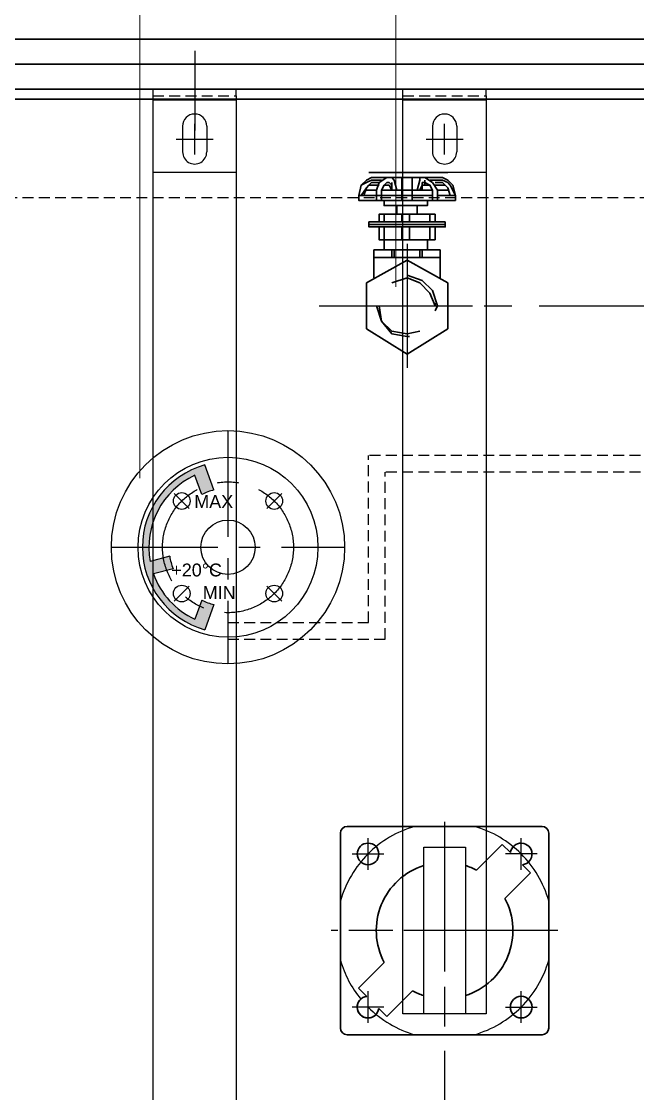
# Model space of a CAD drawing. Header units: millimetres. Extents: x 183355 to 194386, y -190559 to -183233.
# Drawn here: x 185948 to 186318, y -184532 to -183888 of the extents above; entities that cross this region are included whole.
import ezdxf

# ---------------------------------------------------------------- set-up
doc = ezdxf.new("R2010")
doc.units = ezdxf.units.MM
doc.header["$LTSCALE"] = 13
for name, pattern in [('CENTER', [50.8, 31.75, -6.35, 6.35, -6.35]), ('CENTER2', [1.125, 0.75, -0.125, 0.125, -0.125]), ('CENTERX2', [101.6, 63.5, -12.7, 12.7, -12.7]), ('DASHED', [0.75, 0.5, -0.25])]:
    doc.linetypes.add(name, pattern=pattern)
doc.layers.get('0').update_dxf_attribs({"color": 1, "linetype": 'CENTER'})
for name, color, linetype in [('1', 4, 'Continuous'), ('2细线层', 4, 'Continuous'), ('3中心线层', 1, 'CENTER'), ('4虚线层', 6, 'DASHED'), ('粗实线', 4, 'Continuous')]:
    doc.layers.add(name, color=color, linetype=linetype)
for name, color, linetype, lineweight in [('1粗实线', 4, 'Continuous', 50), ('2细实线', 3, 'Continuous', 20), ('标注、文本', 3, 'Continuous', 25), ('铁心', 3, 'Continuous', 0)]:
    doc.layers.add(name, color=color, linetype=linetype, lineweight=lineweight)
doc.styles.add('Note Text (ANSI)', font='arial.ttf')
doc.styles.get("Standard").update_dxf_attribs({"font": 'gbenor.shx', "bigfont": 'gbcbig.shx'})
doc.dimstyles.new('英寸 1-10', dxfattribs={"dimscale": 14, "dimtxt": 3.5, "dimasz": 2, "dimexe": 1.5, "dimexo": 0.5, "dimgap": 0.5, "dimtad": 1, "dimtoh": 1, "dimdec": 1, "dimdsep": 46, "dimtxsty": 'Standard', "dimcen": 2.5, "dimclrd": 3, "dimclre": 3, "dimclrt": 3, "dimadec": 0, "dimazin": 2, "dimtfac": 1, "dimtdec": 1, "dimtmove": 0, "dimatfit": 2, "dimfxl": 1, "dimarcsym": 0})

# ---------------------------------------------------------------- blocks, each defined once
blk = doc.blocks.new('A$C41791604')
blk.add_line((22.04, 19.29), (22.04, 19.29))
at = {"layer": '1', "color": 1, "linetype": 'CENTERX2', "lineweight": -3, "ltscale": 0.1}
for p, q in [((68, 130.5), (68, 0)), ((68, 123.25), (68, 7.25)), ((22.04, 101.71), (22.04, 120.71)), ((113.96, 101.71), (113.96, 120.71)), ((12.54, 111.21), (31.54, 111.21)), ((123.46, 111.21), (104.46, 111.21)), ((136, 65.25), (0, 65.25)), ((126, 65.25), (10, 65.25)), ((22.04, 9.79), (22.04, 28.79)), ((113.96, 9.79), (113.96, 28.79)), ((31.54, 19.29), (12.54, 19.29)), ((104.46, 19.29), (123.46, 19.29))]:
    blk.add_line(p, q, dxfattribs=at)
for start, end in [(105.94237, 164.06386), (15.93614, 74.05763), (195.93614, 219.26803), (285.94237, 344.06386), (224.99981, 254.05763)]:
    blk.add_arc((68, 65.25), 65, start, end, dxfattribs=at)
at = {"layer": '1粗实线', "lineweight": -3, "ltscale": 3}
blk.add_lwpolyline([(55.5, 115.25), (80.5, 115.25), (80.5, 15.25), (55.5, 15.25)], close=True, dxfattribs=at)
at = {"layer": '粗实线', "lineweight": 30}
for p, q in [((5.5, 123.75), (5.5, 6.75)), ((126.5, 127.75), (9.5, 127.75)), ((130.5, 123.75), (130.5, 6.75)), ((87.24, 101.46), (102.65, 116.87)), ((107.51, 112.01), (102.65, 116.87)), ((119.62, 99.9), (114.76, 104.76)), ((104.21, 84.49), (119.62, 99.9)), ((16.38, 30.6), (31.79, 46.01)), ((21.24, 25.74), (16.38, 30.6)), ((33.35, 13.63), (48.76, 29.04)), ((33.35, 13.63), (28.49, 18.49)), ((126.5, 2.75), (9.5, 2.75))]:
    blk.add_line(p, q, dxfattribs=at)
for centre in [(22.04, 111.21), (113.96, 19.29)]:
    blk.add_circle(centre, 6.5, dxfattribs=at)
for centre, radius, start, end in [((9.5, 123.75), 4, 90, 180), ((126.5, 123.75), 4, 0, 90), ((113.96, 111.21), 6.5, 277.02013, 172.97987), ((68, 65.25), 41, 107.75083, 207.98135), ((68, 65.25), 41, 62.01865, 72.24917), ((68, 65.25), 41, 287.75083, 27.98135), ((22.04, 19.29), 6.5, 97.02013, 352.97987), ((68, 65.25), 41, 242.01865, 252.24917), ((22.04, 19.29), 6.5, 135, 315), ((9.5, 6.75), 4, 180, 270), ((126.5, 6.75), 4, 270, 360)]:
    blk.add_arc(centre, radius, start, end, dxfattribs=at)
blk = doc.blocks.new('fgffg')
blk.add_hatch(color=256).paths.add_polyline_path([(26283.31, -83546.9, -0.054749), (26292.71, -83543.48), (26285.61, -83523.98, 0.757864), (26285.61, -83651.96), (26292.71, -83632.46, -0.054749), (26283.31, -83629.04), (26277.93, -83643.83, -0.201943), (26245.7, -83608.66), (26260.9, -83604.58, -0.054749), (26258.31, -83594.93), (26243.11, -83599, -0.342707), (26277.93, -83532.12)])
for p, q in [((26292.71, -83543.48), (26285.61, -83523.98)), ((26283.31, -83546.9), (26277.93, -83532.12)), ((26258.31, -83594.93), (26243.11, -83599)), ((26260.9, -83604.58), (26245.7, -83608.66)), ((26283.31, -83629.04), (26277.93, -83643.83)), ((26292.71, -83632.46), (26285.61, -83651.96))]:
    blk.add_line(p, q)
for radius, start, end in [(66.46, 105.68564, 254.31436), (61.46, 114.66607, 190.33393), (45.8, 103.73251, 116.26749), (45.8, 188.73251, 201.26749), (61.46, 199.66607, 245.33393), (45.8, 243.73251, 256.26749)]:
    blk.add_arc((26303.58, -83587.97), radius, start, end)
blk = doc.blocks.new('A$C6F763E90')
at = {"layer": '1', "color": 1, "linetype": 'CENTERX2', "lineweight": -3, "ltscale": 0.1}
for p, q in [((90.55, 181.1), (90.55, 0)), ((48.82, 132.28), (60.44, 120.66)), ((132.28, 132.28), (120.66, 120.66)), ((0, 90.55), (181.1, 90.55)), ((48.82, 48.82), (60.44, 60.44)), ((132.28, 48.82), (120.66, 60.44))]:
    blk.add_line(p, q, dxfattribs=at)
blk.add_circle((90.55, 90.55), 50.8, dxfattribs=at)
at = {"layer": '2细线层'}
for centre, radius in [((90.55, 90.55), 90.55), ((90.55, 90.55), 69.85), ((54.63, 126.47), 6.5), ((126.47, 126.47), 6.5), ((90.55, 90.55), 21.1), ((54.63, 54.63), 6.5), ((126.47, 54.63), 6.5)]:
    blk.add_circle(centre, radius, dxfattribs=at)
blk.add_blockref('fgffg', (-26213.03, 83678.52), dxfattribs=at)
at = {"layer": '2细线层', "style": 'Note Text (ANSI)'}
for s, p in [('MAX', (64.32, 121.01)), ('+20%%DC', (46.49, 67.91)), ('MIN', (70.94, 50.41))]:
    blk.add_text(s, height=10, dxfattribs=at).set_placement(p)
blk = doc.blocks.new('A$C14EE7FD3')
at = {"color": 1, "linetype": 'CENTER', "ltscale": 0.8}
for p, q in [((30, 13.84), (30, 36.16)), ((39.21, 25), (20.79, 25))]:
    blk.add_line(p, q, dxfattribs=at)
at = {"layer": '1'}
for p, q in [((4, 50), (0, 50)), ((0, 50), (0, 0)), ((4, 50), (50, 50)), ((50, 50), (50, 0)), ((22.25, 32.25), (37.75, 32.25)), ((22.25, 17.75), (37.75, 17.75)), ((4, 0), (0, 0)), ((50, 0), (4, 0))]:
    blk.add_line(p, q, dxfattribs=at)
for centre, start, end in [((22.25, 25), 90, 270), ((37.75, 25), 270, 90)]:
    blk.add_arc(centre, 7.25, start, end, dxfattribs=at)
at = {"layer": '4虚线层'}
blk.add_line((4, 0), (4, 50), dxfattribs=at)
blk = doc.blocks.new('A$C27D37FBA')
at = {"layer": '1', "color": 1, "linetype": 'CENTERX2', "lineweight": -3, "ltscale": 0.1}
for p, q in [((43.28, 74.34), (43.28, 0)), ((0, 37.17), (86.57, 37.17))]:
    blk.add_line(p, q, dxfattribs=at)
at = {"layer": '粗实线', "lineweight": 30}
for points in [[(21.92, 114.15), (18.86, 112.62), (15.81, 109.57)], [(21.92, 112.62), (18.86, 111.1), (15.81, 109.57)], [(21.92, 111.1), (20.39, 109.57), (18.86, 108.04)], [(21.92, 109.57), (20.39, 109.57), (18.86, 108.04)], [(34.13, 114.15), (31.07, 114.15), (26.5, 111.1), (24.97, 106.52)], [(31.07, 111.1), (29.55, 109.57), (28.02, 106.52)], [(31.07, 109.57), (29.55, 109.57), (28.02, 106.52)], [(34.13, 106.52), (34.13, 109.57), (32.6, 111.1)], [(34.13, 106.52), (32.6, 109.57)], [(37.18, 106.52), (35.65, 112.62), (34.13, 114.15)], [(34.13, 109.57), (34.13, 111.1)], [(49.39, 106.52), (50.92, 112.62), (50.92, 114.15)], [(53.97, 111.1), (52.44, 111.1), (52.44, 109.57), (52.44, 106.52)], [(53.97, 109.57), (52.44, 109.57)], [(61.6, 106.52), (58.55, 111.1), (53.97, 114.15)], [(58.55, 106.52), (57.02, 109.57), (53.97, 111.1)], [(58.55, 106.52), (57.02, 109.57), (53.97, 109.57)], [(70.76, 109.57), (67.71, 112.62), (64.65, 114.15)], [(69.23, 109.57), (67.71, 111.1), (64.65, 112.62)], [(67.71, 108.04), (66.18, 109.57), (64.65, 111.1)], [(67.71, 108.04), (66.18, 109.57), (64.65, 109.57)], [(72.28, 103.46), (72.28, 100.41), (14.28, 100.41), (14.28, 103.46)], [(61.6, 103.46), (72.28, 103.46), (72.28, 100.41), (14.28, 100.41), (14.28, 103.46), (24.97, 103.46)], [(28.02, 100.41), (28.02, 106.52), (28.02, 103.46)], [(28.02, 103.46), (58.55, 103.46)], [(58.55, 100.41), (58.55, 106.52), (58.55, 103.46)], [(26.5, 87.54), (26.5, 92.12), (60.07, 92.12), (60.07, 87.54)], [(60.07, 84.49), (60.07, 76.85), (26.5, 76.85), (26.5, 84.49)], [(60.07, 37.17), (57.02, 44.8), (50.92, 50.91), (43.28, 53.96), (34.13, 50.91)], [(60.07, 34.12), (61.6, 37.17), (58.55, 46.33), (52.44, 52.43), (43.28, 55.49)], [(60.07, 37.17), (60.07, 38.7)], [(24.97, 37.17), (28.02, 28.01), (34.13, 20.38), (43.28, 18.85), (44.81, 18.85)], [(26.5, 37.17), (28.02, 28.01), (34.13, 21.91), (43.28, 20.38), (50.92, 21.91)]]:
    blk.add_lwpolyline(points, dxfattribs=at)
for points in [[(55.5, 100.41), (55.5, 97.36), (29.55, 97.36), (29.55, 100.41)], [(49.39, 97.36), (49.39, 92.12), (37.18, 92.12), (37.18, 97.36)], [(66.18, 87.54), (66.18, 86.01), (20.39, 86.01), (20.39, 87.54)], [(66.18, 86.01), (66.18, 84.49), (20.39, 84.49), (20.39, 86.01)], [(55.5, 76.85), (55.5, 70.75), (29.55, 70.75), (29.55, 76.85)], [(18.86, 50.91), (18.86, 23.43), (43.28, 8.17), (67.71, 23.43), (67.71, 50.91), (43.28, 64.64)], [(63.13, 70.75), (63.13, 66.17), (23.44, 66.17), (23.44, 70.75)]]:
    blk.add_lwpolyline(points, close=True, dxfattribs=at)
for points in [[(20.39, 117.2), (20.39, 117.2), (67.71, 117.2), (67.71, 117.2)], [(14.28, 103.46), (14.28, 103.46), (15.81, 109.57), (15.81, 109.57)], [(14.28, 103.46), (14.28, 103.46), (15.81, 109.57), (15.81, 109.57)], [(21.92, 114.15), (21.92, 114.15), (64.65, 114.15), (64.65, 114.15)], [(21.92, 112.62), (21.92, 112.62), (28.02, 112.62), (28.02, 112.62)], [(21.92, 111.1), (21.92, 111.1), (26.5, 111.1), (26.5, 111.1)], [(21.92, 109.57), (21.92, 109.57), (26.5, 109.57), (26.5, 109.57)], [(31.07, 111.1), (31.07, 111.1), (32.6, 111.1), (32.6, 111.1)], [(31.07, 109.57), (31.07, 109.57), (32.6, 109.57), (32.6, 109.57)], [(40.23, 114.15), (40.23, 114.15), (40.23, 100.41), (40.23, 100.41)], [(46.34, 114.15), (46.34, 114.15), (46.34, 100.41), (46.34, 100.41)], [(53.97, 114.15), (53.97, 114.15), (50.92, 114.15), (50.92, 114.15)], [(50.92, 112.62), (50.92, 112.62), (50.92, 114.15), (50.92, 114.15)], [(52.44, 109.57), (52.44, 109.57), (50.92, 106.52), (50.92, 106.52)], [(53.97, 111.1), (53.97, 111.1), (53.97, 112.62), (53.97, 112.62)], [(53.97, 109.57), (53.97, 109.57), (53.97, 111.1), (53.97, 111.1)], [(64.65, 112.62), (64.65, 112.62), (57.02, 112.62), (57.02, 112.62)], [(64.65, 111.1), (64.65, 111.1), (60.07, 111.1), (60.07, 111.1)], [(64.65, 109.57), (64.65, 109.57), (60.07, 109.57), (60.07, 109.57)], [(72.28, 103.46), (72.28, 103.46), (69.23, 109.57), (69.23, 109.57)], [(72.28, 103.46), (72.28, 103.46), (70.76, 109.57), (70.76, 109.57)], [(15.81, 103.46), (15.81, 103.46), (18.86, 108.04), (18.86, 108.04)], [(17.34, 103.46), (17.34, 103.46), (18.86, 108.04), (18.86, 108.04)], [(24.97, 103.46), (24.97, 103.46), (17.34, 103.46), (17.34, 103.46)], [(18.86, 106.52), (18.86, 106.52), (24.97, 106.52), (24.97, 106.52)], [(24.97, 106.52), (24.97, 106.52), (24.97, 100.41), (24.97, 100.41)], [(24.97, 103.46), (24.97, 103.46), (28.02, 103.46), (28.02, 103.46)], [(28.02, 106.52), (28.02, 106.52), (58.55, 106.52), (58.55, 106.52)], [(58.55, 103.46), (58.55, 103.46), (28.02, 103.46), (28.02, 103.46)], [(61.6, 106.52), (61.6, 106.52), (67.71, 106.52), (67.71, 106.52)], [(67.71, 106.52), (67.71, 106.52), (61.6, 106.52), (61.6, 106.52)], [(61.6, 106.52), (61.6, 106.52), (61.6, 100.41), (61.6, 100.41)], [(72.28, 103.46), (72.28, 103.46), (61.6, 103.46), (61.6, 103.46)], [(61.6, 103.46), (61.6, 103.46), (69.23, 103.46), (69.23, 103.46)], [(69.23, 103.46), (69.23, 103.46), (67.71, 108.04), (67.71, 108.04)], [(69.23, 103.46), (69.23, 103.46), (67.71, 108.04), (67.71, 108.04)], [(72.28, 100.41), (72.28, 100.41), (72.28, 103.46), (72.28, 103.46)], [(29.55, 92.12), (29.55, 92.12), (29.55, 87.54), (29.55, 87.54)], [(40.23, 92.12), (40.23, 92.12), (40.23, 87.54), (40.23, 87.54)], [(44.81, 92.12), (44.81, 92.12), (44.81, 87.54), (44.81, 87.54)], [(57.02, 92.12), (57.02, 92.12), (57.02, 87.54), (57.02, 87.54)], [(29.55, 84.49), (29.55, 84.49), (29.55, 76.85), (29.55, 76.85)], [(40.23, 84.49), (40.23, 84.49), (40.23, 76.85), (40.23, 76.85)], [(44.81, 84.49), (44.81, 84.49), (44.81, 76.85), (44.81, 76.85)], [(57.02, 84.49), (57.02, 84.49), (57.02, 76.85), (57.02, 76.85)], [(23.44, 66.17), (23.44, 66.17), (23.44, 53.96), (23.44, 53.96)], [(34.13, 70.75), (34.13, 70.75), (34.13, 66.17), (34.13, 66.17)], [(35.65, 70.75), (35.65, 70.75), (35.65, 66.17), (35.65, 66.17)], [(50.92, 70.75), (50.92, 70.75), (50.92, 66.17), (50.92, 66.17)], [(52.44, 70.75), (52.44, 70.75), (52.44, 66.17), (52.44, 66.17)], [(63.13, 66.17), (63.13, 66.17), (63.13, 53.96), (63.13, 53.96)]]:
    blk.add_open_spline(points, degree=3, dxfattribs=at)
blk = doc.blocks.new('*D225')
at = {"layer": '2细实线', "color": 3, "linetype": 'ByBlock', "lineweight": -2}
for p, q in [((186202.22, -184506.22), (186202.22, -184772.8)), ((186352.22, -184706.22), (186352.22, -184772.8)), ((186230.22, -184751.8), (186324.22, -184751.8)), ((186352.22, -184751.8), (186584.23, -184751.8))]:
    blk.add_line(p, q, dxfattribs=at)
at = {"layer": '2细实线', "color": 3, "linetype": 'ByBlock'}
for points in [[(186230.22, -184747.13), (186230.22, -184756.46), (186202.22, -184751.8)], [(186324.22, -184747.13), (186324.22, -184756.46), (186352.22, -184751.8)]]:
    blk.add_solid(points, dxfattribs=at)
at = {"layer": 'Defpoints', "color": 0, "linetype": 'ByBlock'}
for p in [(186202.22, -184499.22), (186352.22, -184699.22), (186352.22, -184751.8)]:
    blk.add_point(p, dxfattribs=at)
at = {"layer": '2细实线', "color": 3, "linetype": 'ByBlock', "insert": (186482.22, -184719.27), "char_height": 49, "attachment_point": 5}
blk.add_mtext('150 [5.9]', dxfattribs=at)

msp = doc.modelspace()

# ---------------------------------------------------------------- linework, layer by layer
at = {"layer": '1', "color": 1, "linetype": 'CENTERX2', "lineweight": -3, "ltscale": 0.1}
msp.add_line((186126.947, -184058.99), (186416.922, -184058.99), dxfattribs=at)
at = {"layer": '3中心线层', "linetype": 'CENTER2', "lineweight": -3, "ltscale": 10}
msp.add_line((186052.237, -183906.057), (186052.237, -183953.853), dxfattribs=at)
at = {"layer": '4虚线层'}
for p, q in [((185042.215, -183993.969), (186662.215, -183993.969)), ((186156.562, -184249.039), (186156.562, -184148.969)), ((186846.215, -184148.969), (186156.562, -184148.969)), ((186166.562, -184259.039), (186166.562, -184158.969)), ((186846.215, -184158.969), (186166.562, -184158.969)), ((186072.215, -184249.039), (186156.562, -184249.039)), ((186072.215, -184259.039), (186166.562, -184259.039))]:
    msp.add_line(p, q, dxfattribs=at)
at = {"layer": '标注、文本', "color": 2}
for points in [[(186077.215, -183935.453), (186077.215, -184683.952), (186027.215, -184683.952), (186027.215, -183935.453)], [(186227.215, -183935.453), (186227.215, -184483.952), (186177.215, -184483.952), (186177.215, -183935.453)]]:
    msp.add_lwpolyline(points, close=True, dxfattribs=at)
at = {"layer": '粗实线', "lineweight": 30}
for p, q in [((186852.215, -183898.971), (184852.215, -183898.971)), ((186852.215, -183913.971), (184852.215, -183913.971)), ((186852.215, -183928.971), (184852.215, -183928.971)), ((186846.215, -183934.971), (184858.215, -183934.971))]:
    msp.add_line(p, q, dxfattribs=at)
at = {"layer": '铁心'}
for points in [[(186019.244, -184162.415), (186019.244, -183773.326), (186019.244, -183773.326)], [(186172.95, -184047.76), (186172.95, -183773.326), (186172.95, -183773.326)]]:
    msp.add_lwpolyline(points, dxfattribs=at)

# ---------------------------------------------------------------- block references
at = {"layer": '标注、文本', "rotation": 270}
for p in [(186027.215, -183928.971), (186177.215, -183928.971)]:
    msp.add_blockref('A$C14EE7FD3', p, dxfattribs=at)
at = {"layer": '标注、文本'}
for name, p in [('A$C27D37FBA', (186136.386, -184096.243)), ('A$C41791604', (186134.215, -184499.22))]:
    msp.add_blockref(name, p, dxfattribs=at)
at = {"layer": '标注、文本', "xscale": 0.7730535615701228, "yscale": 0.7730535615701228, "zscale": 0.7730535615684708}
msp.add_blockref('A$C6F763E90', (186002.215, -184273.969), dxfattribs=at)

# ---------------------------------------------------------------- dimensions: what is measured, and where the dimension line sits
at = {"layer": '2细实线', "linetype": 'ByBlock'}
dim = msp.add_linear_dim(base=(186352.215, -184751.795), p1=(186202.215, -184499.22), p2=(186352.215, -184699.22), dimstyle='英寸 1-10', dxfattribs=at)
dim.commit()
dim.dimension.update_dxf_attribs({"geometry": '*D225', "text_midpoint": (186482.224, -184719.274)})

doc.saveas('drawing.dxf')
